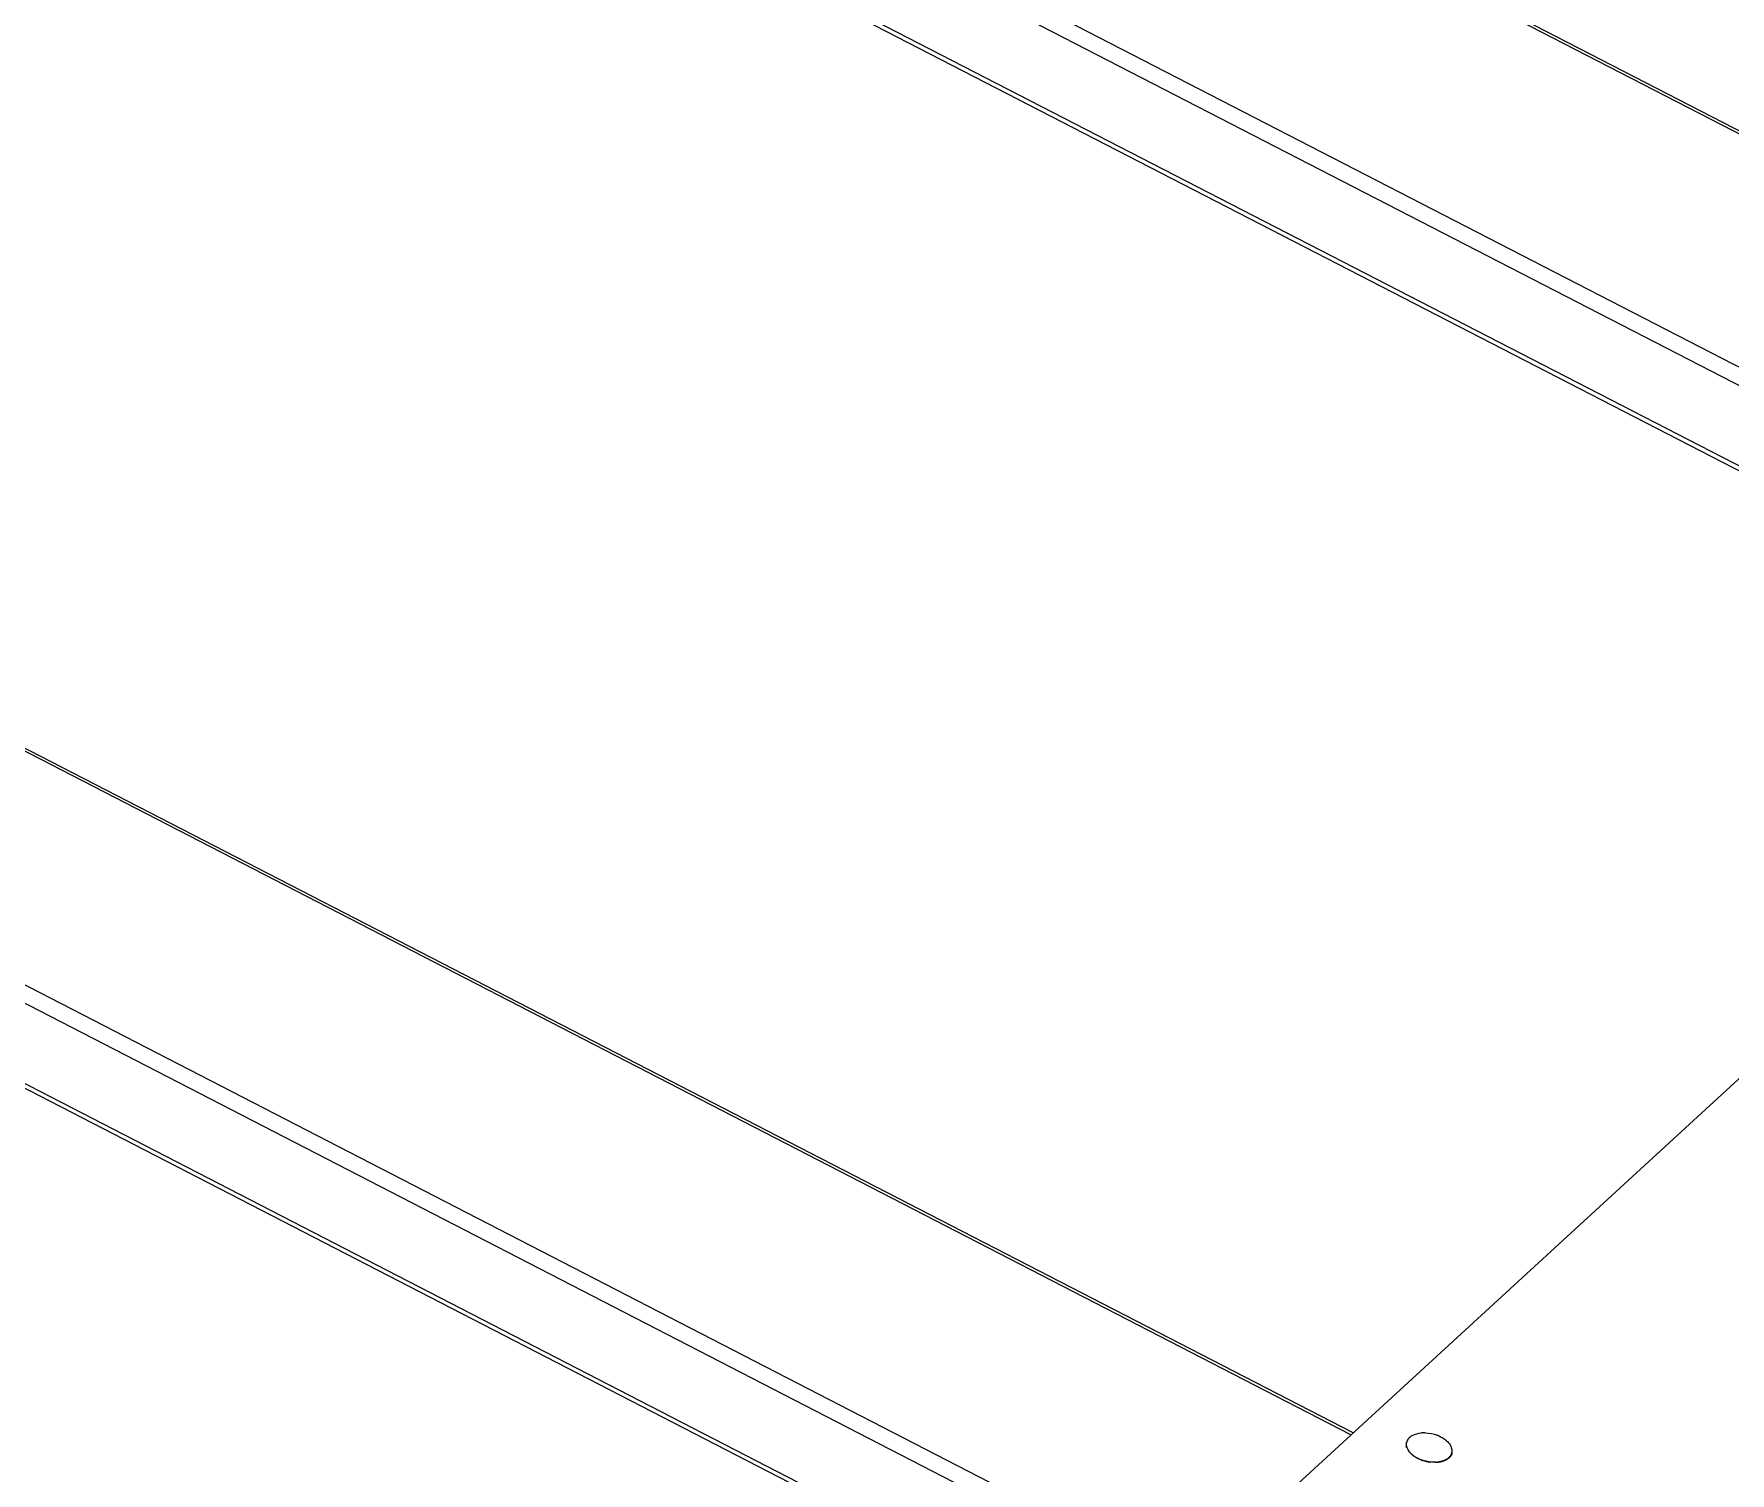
# Model space of a CAD drawing. Header units: millimetres. Extents: x 9226 to 36041, y 16031 to 21779.
# Drawn here: x 14941.2 to 15087.4, y 16654.2 to 16778.2 of the extents above; entities that cross this region are included whole.
import ezdxf

# ---------------------------------------------------------------- set-up
doc = ezdxf.new("R2010")
doc.units = ezdxf.units.MM
doc.layers.add('02___PRT_ALL_AXES', color=7, linetype='Continuous')

msp = doc.modelspace()

# ---------------------------------------------------------------- linework, layer by layer
at = {"color": 7, "linetype": 'Continuous'}
for p, q in [((15145.134, 16740.465), (14692.13, 16973.873)), ((15129.81, 16726.402), (14676.807, 16959.81)), ((15124.694, 16721.706), (14674.079, 16953.884)), ((15124.977, 16721.967), (14674.163, 16954.247)), ((15054.896, 16657.648), (14601.893, 16891.056)), ((15039.573, 16643.585), (14586.57, 16876.993)), ((15034.74, 16639.15), (14583.925, 16871.43)), ((15034.456, 16638.889), (14583.841, 16871.067)), ((15180.456, 16772.883), (15012.514, 16618.751)), ((15059.451, 16656.804), (15059.502, 16656.802)), ((15059.507, 16656.516), (15059.456, 16656.528)), ((15059.509, 16656.839), (15059.462, 16656.858)), ((15059.469, 16656.471), (15059.515, 16656.478)), ((15059.519, 16656.461), (15059.469, 16656.471)), ((15059.485, 16656.415), (15059.53, 16656.423)), ((15059.536, 16656.406), (15059.485, 16656.415)), ((15059.659, 16656.078), (15059.697, 16656.094)), ((15059.709, 16656.077), (15059.659, 16656.078)), ((15059.701, 16656.023), (15059.737, 16656.04)), ((15059.75, 16656.024), (15059.701, 16656.023)), ((15059.746, 16655.969), (15059.78, 16655.987)), ((15059.794, 16655.971), (15059.746, 16655.969)), ((15060.08, 16655.665), (15060.104, 16655.69)), ((15060.123, 16655.676), (15060.08, 16655.665)), ((15060.145, 16655.619), (15060.167, 16655.645)), ((15060.187, 16655.631), (15060.145, 16655.619)), ((15060.213, 16655.574), (15060.233, 16655.601)), ((15060.254, 16655.588), (15060.213, 16655.574)), ((15060.666, 16655.341), (15060.673, 16655.372)), ((15060.698, 16655.362), (15060.666, 16655.341)), ((15060.748, 16655.309), (15060.753, 16655.34)), ((15060.777, 16655.33), (15060.748, 16655.309)), ((15060.831, 16655.278), (15060.834, 16655.31)), ((15060.859, 16655.301), (15060.831, 16655.278)), ((15061.348, 16655.143), (15061.338, 16655.176)), ((15061.364, 16655.171), (15061.348, 16655.143)), ((15061.436, 16655.129), (15061.423, 16655.162)), ((15061.45, 16655.158), (15061.436, 16655.129)), ((15061.524, 16655.117), (15061.509, 16655.15)), ((15061.536, 16655.146), (15061.524, 16655.117)), ((15062.044, 16655.096), (15062.017, 16655.127)), ((15062.042, 16655.128), (15062.044, 16655.096)), ((15062.127, 16655.101), (15062.098, 16655.132)), ((15062.123, 16655.134), (15062.127, 16655.101)), ((15062.21, 16655.109), (15062.179, 16655.139)), ((15062.203, 16655.142), (15062.21, 16655.109)), ((15062.37, 16655.132), (15062.336, 16655.161)), ((15062.359, 16655.165), (15062.37, 16655.132)), ((15062.447, 16655.147), (15062.412, 16655.175)), ((15062.435, 16655.18), (15062.447, 16655.147)), ((15062.523, 16655.164), (15062.486, 16655.191)), ((15062.508, 16655.197), (15062.523, 16655.164)), ((15062.597, 16655.184), (15062.558, 16655.21)), ((15062.58, 16655.216), (15062.597, 16655.184)), ((15062.668, 16655.206), (15062.628, 16655.231)), ((15062.649, 16655.238), (15062.668, 16655.206)), ((15062.738, 16655.23), (15062.696, 16655.254)), ((15062.717, 16655.262), (15062.738, 16655.23)), ((15062.804, 16655.256), (15062.762, 16655.28)), ((15062.781, 16655.288), (15062.804, 16655.256)), ((15062.869, 16655.285), (15062.825, 16655.307)), ((15062.844, 16655.316), (15062.869, 16655.285)), ((15062.93, 16655.316), (15062.885, 16655.337)), ((15062.903, 16655.347), (15062.93, 16655.316)), ((15062.989, 16655.348), (15062.943, 16655.369)), ((15062.96, 16655.379), (15062.989, 16655.348)), ((15063.045, 16655.383), (15062.998, 16655.402)), ((15063.014, 16655.413), (15063.045, 16655.383)), ((15063.098, 16655.42), (15063.05, 16655.438)), ((15063.065, 16655.449), (15063.098, 16655.42)), ((15063.147, 16655.458), (15063.099, 16655.475)), ((15063.113, 16655.487), (15063.147, 16655.458)), ((15063.194, 16655.499), (15063.145, 16655.514)), ((15063.158, 16655.527), (15063.194, 16655.499)), ((15063.237, 16655.541), (15063.187, 16655.555)), ((15063.2, 16655.568), (15063.237, 16655.541)), ((15063.277, 16655.584), (15063.227, 16655.597)), ((15063.238, 16655.611), (15063.277, 16655.584)), ((15063.313, 16655.629), (15063.263, 16655.641)), ((15063.273, 16655.655), (15063.313, 16655.629)), ((15063.346, 16655.676), (15063.295, 16655.686)), ((15063.304, 16655.7), (15063.346, 16655.676)), ((15063.375, 16655.724), (15063.324, 16655.733)), ((15063.332, 16655.747), (15063.375, 16655.724)), ((15063.401, 16655.773), (15063.35, 16655.781)), ((15063.357, 16655.796), (15063.401, 16655.773)), ((15063.423, 16655.824), (15063.372, 16655.83)), ((15063.378, 16655.845), (15063.423, 16655.824)), ((15063.441, 16655.875), (15063.39, 16655.88)), ((15063.395, 16655.895), (15063.441, 16655.875)), ((15063.455, 16655.928), (15063.404, 16655.931)), ((15063.408, 16655.947), (15063.455, 16655.928))]:
    msp.add_line(p, q, dxfattribs=at)
for centre, radius, start, end in [((15060.232, 16656.677), 0.741, 167.39907, 170.24393), ((15060.38, 16656.688), 0.891, 191.1388, 193.6548), ((15060.429, 16656.701), 0.941, 194.75208, 197.1773), ((15060.484, 16656.718), 0.999, 198.23312, 200.564), ((15060.545, 16656.741), 1.064, 201.57731, 203.81247), ((15060.61, 16656.771), 1.135, 204.78312, 206.923), ((15060.68, 16656.807), 1.214, 207.85159, 209.89813), ((15060.753, 16656.85), 1.299, 210.78581, 212.74209), ((15060.829, 16656.9), 1.39, 213.59045, 215.46038), ((15060.908, 16656.956), 1.486, 216.27134, 218.0594), ((15060.987, 16657.02), 1.588, 218.83504, 220.54607), ((15061.067, 16657.089), 1.694, 221.28861, 222.92761), ((15061.147, 16657.164), 1.803, 223.63931, 225.21135), ((15061.225, 16657.244), 1.915, 225.89445, 227.40453), ((15061.302, 16657.328), 2.029, 228.06123, 229.51425), ((15061.376, 16657.416), 2.144, 230.1467, 231.54736), ((15061.447, 16657.506), 2.259, 232.15761, 233.51046), ((15061.514, 16657.598), 2.372, 234.10047, 235.4098), ((15061.577, 16657.69), 2.483, 235.98145, 237.25138), ((15061.634, 16657.781), 2.591, 237.80643, 239.04084), ((15061.687, 16657.87), 2.695, 239.58098, 240.78356), ((15061.735, 16657.956), 2.793, 241.31037, 242.48463), ((15061.777, 16658.037), 2.885, 242.99963, 244.14887), ((15061.813, 16658.113), 2.969, 244.6535, 245.7809), ((15061.844, 16658.182), 3.045, 246.27653, 247.38511), ((15061.87, 16658.244), 3.112, 247.87305, 248.96571), ((15061.89, 16658.297), 3.169, 249.44721, 250.52675), ((15061.905, 16658.341), 3.215, 251.00305, 252.07217), ((15061.916, 16658.375), 3.25, 252.54443, 253.60577), ((15061.923, 16658.398), 3.274, 254.07516, 255.1313), ((15061.926, 16658.41), 3.287, 255.59896, 256.65245), ((15061.926, 16658.41), 3.287, 257.1195, 258.17287), ((15061.924, 16658.399), 3.276, 258.64043, 259.69622), ((15061.92, 16658.377), 3.253, 260.1654, 261.22615), ((15061.915, 16658.343), 3.219, 261.6981, 262.7664), ((15061.909, 16658.298), 3.173, 263.24227, 264.32073), ((15061.897, 16657.927), 2.802, 271.27256, 272.44436), ((15061.902, 16657.829), 2.704, 272.97002, 274.16985), ((15061.91, 16657.726), 2.601, 274.70869, 275.94001), ((15061.921, 16657.619), 2.494, 276.49362, 277.76011), ((15061.937, 16657.509), 2.383, 278.33015, 279.63568), ((15061.957, 16657.398), 2.269, 280.22392, 281.57257), ((15061.98, 16657.286), 2.155, 282.18088, 283.57694), ((15062.008, 16657.174), 2.04, 284.20726, 285.65525), ((15062.039, 16657.065), 1.926, 286.30963, 287.81424), ((15062.074, 16656.958), 1.813, 288.49481, 290.06092), ((15062.112, 16656.855), 1.704, 290.76989, 292.4025), ((15062.154, 16656.757), 1.598, 293.1421, 294.84626), ((15062.197, 16656.665), 1.496, 295.61876, 297.39951), ((15062.242, 16656.579), 1.399, 298.20711, 300.06929), ((15062.289, 16656.5), 1.307, 300.91412, 302.86226), ((15062.336, 16656.429), 1.222, 303.74624, 305.78431), ((15062.382, 16656.365), 1.142, 306.70906, 308.84023), ((15062.418, 16656.321), 1.086, 309.81424, 310.54904), ((15062.434, 16656.303), 1.062, 310.5463, 312.03796), ((15062.473, 16656.261), 1.004, 313.04266, 315.36473), ((15062.515, 16656.22), 0.946, 316.41666, 318.83329), ((15062.553, 16656.187), 0.895, 319.92681, 322.43464), ((15062.588, 16656.16), 0.851, 323.56778, 326.16102), ((15062.619, 16656.14), 0.814, 327.33063, 330.00087), ((15062.644, 16656.126), 0.785, 331.20261, 333.93875), ((15062.664, 16656.116), 0.763, 335.1671, 337.95551), ((15062.678, 16656.111), 0.749, 339.20387, 342.02877), ((15062.685, 16656.109), 0.741, 343.28967, 346.13368), ((15062.685, 16656.108), 0.741, 347.39907, 350.24393)]:
    msp.add_arc(centre, radius, start, end, dxfattribs=at)
at = {"layer": '02___PRT_ALL_AXES', "color": 7, "linetype": 'Continuous'}
for p, q in [((15144.953, 16740.299), (14691.949, 16973.707)), ((15130.916, 16727.416), (14677.913, 16960.824)), ((15054.715, 16657.482), (14601.712, 16890.89)), ((15040.678, 16644.599), (14587.675, 16878.008))]:
    msp.add_line(p, q, dxfattribs=at)
for centre, radius, start, end in [((15060.228, 16656.678), 0.737, 166.95367, 169.87361), ((15060.226, 16656.678), 0.735, 162.61873, 166.95188), ((15060.412, 16656.696), 0.923, 194.22151, 196.13763), ((15060.234, 16656.675), 0.744, 158.5839, 162.60872), ((15060.258, 16656.666), 0.769, 153.258, 158.57124), ((15060.292, 16656.649), 0.807, 147.92593, 153.25041), ((15060.327, 16656.627), 0.848, 144.01445, 147.9328), ((15060.36, 16656.603), 0.889, 140.17362, 144.0125), ((15060.406, 16656.564), 0.95, 134.25168, 140.14615), ((15060.443, 16656.527), 1.002, 132.54084, 134.28656), ((15060.466, 16656.501), 1.037, 130.7735, 132.53842), ((15061.021, 16654.826), 2.834, 88.13942, 94.35974), ((15061.055, 16654.563), 3.089, 67.48636, 69.20645), ((15061.076, 16654.612), 3.035, 65.80155, 67.48699), ((15062.334, 16656.027), 1.106, 22.72281, 25.94473), ((15062.409, 16656.058), 1.024, 18.48957, 22.73353), ((15062.486, 16656.084), 0.943, 14.24445, 18.48566), ((15062.543, 16656.099), 0.884, 10.227, 14.23279), ((15062.584, 16656.106), 0.842, 6.27083, 10.22308), ((15060.889, 16656.942), 1.463, 215.12845, 218.45793), ((15060.96, 16656.997), 1.553, 218.44234, 219.9234), ((15061.494, 16657.569), 2.338, 233.36725, 235.42406), ((15061.553, 16657.655), 2.441, 235.4225, 237.05137), ((15061.905, 16657.795), 2.67, 273.0236, 274.70886), ((15061.913, 16657.694), 2.569, 274.70899, 276.57748), ((15062.087, 16656.92), 1.773, 288.65159, 290.81393), ((15062.123, 16656.826), 1.673, 290.81339, 293.34279), ((15062.444, 16656.291), 1.046, 310.03823, 312.53211), ((15062.685, 16656.109), 0.742, 339.38551, 342.61215), ((15062.691, 16656.107), 0.735, 342.61873, 346.95188), ((15062.689, 16656.108), 0.737, 346.9539, 350.09443), ((15062.683, 16656.109), 0.743, 350.09456, 352.76051), ((15062.658, 16656.111), 0.768, 352.81356, 2.24375), ((15062.618, 16656.11), 0.808, 2.21818, 6.26788)]:
    msp.add_arc(centre, radius, start, end, dxfattribs=at)
for points in [[(15059.517, 16656.469), (15059.489, 16656.579), (15059.483, 16656.696), (15059.503, 16656.807)], [(15061.114, 16657.659), (15061.466, 16657.648), (15061.822, 16657.576), (15062.152, 16657.45)], [(15060.679, 16655.369), (15060.521, 16655.435), (15060.368, 16655.513), (15060.225, 16655.606)]]:
    msp.add_open_spline(points, degree=3, dxfattribs=at)
for points, knots in [([(15059.693, 16656.1), (15059.674, 16656.127), (15059.604, 16656.233), (15059.551, 16656.35), (15059.525, 16656.44)], [0, 0, 0, 0, 0.2634372, 1, 1, 1, 1]), ([(15059.789, 16657.286), (15059.85, 16657.339), (15060.153, 16657.545), (15060.524, 16657.631), (15060.806, 16657.652)], [0, 0, 0, 0, 0.2216363, 1, 1, 1, 1]), ([(15062.32, 16657.381), (15062.435, 16657.329), (15062.83, 16657.122), (15063.187, 16656.8), (15063.328, 16656.511)], [0, 0, 0, 0, 0.2816296, 1, 1, 1, 1]), ([(15060.099, 16655.693), (15060.068, 16655.717), (15059.949, 16655.81), (15059.84, 16655.915), (15059.769, 16656.001)], [0, 0, 0, 0, 0.2613325, 1, 1, 1, 1]), ([(15062.045, 16655.129), (15061.932, 16655.123), (15061.467, 16655.127), (15061.003, 16655.235), (15060.679, 16655.369)], [0, 0, 0, 0, 0.2446381, 1, 1, 1, 1]), ([(15062.654, 16655.24), (15062.619, 16655.228), (15062.473, 16655.183), (15062.322, 16655.156), (15062.207, 16655.142)], [0, 0, 0, 0, 0.2402518, 1, 1, 1, 1]), ([(15063.117, 16655.49), (15063.094, 16655.471), (15062.991, 16655.392), (15062.876, 16655.329), (15062.786, 16655.29)], [0, 0, 0, 0, 0.2372807, 1, 1, 1, 1]), ([(15063.379, 16655.848), (15063.344, 16655.756), (15063.271, 16655.639), (15063.177, 16655.544), (15063.151, 16655.52)], [0, 0, 0, 0, 0.7386698, 1, 1, 1, 1])]:
    msp.add_open_spline(points, degree=3, knots=knots, dxfattribs=at)

doc.saveas('drawing.dxf')
